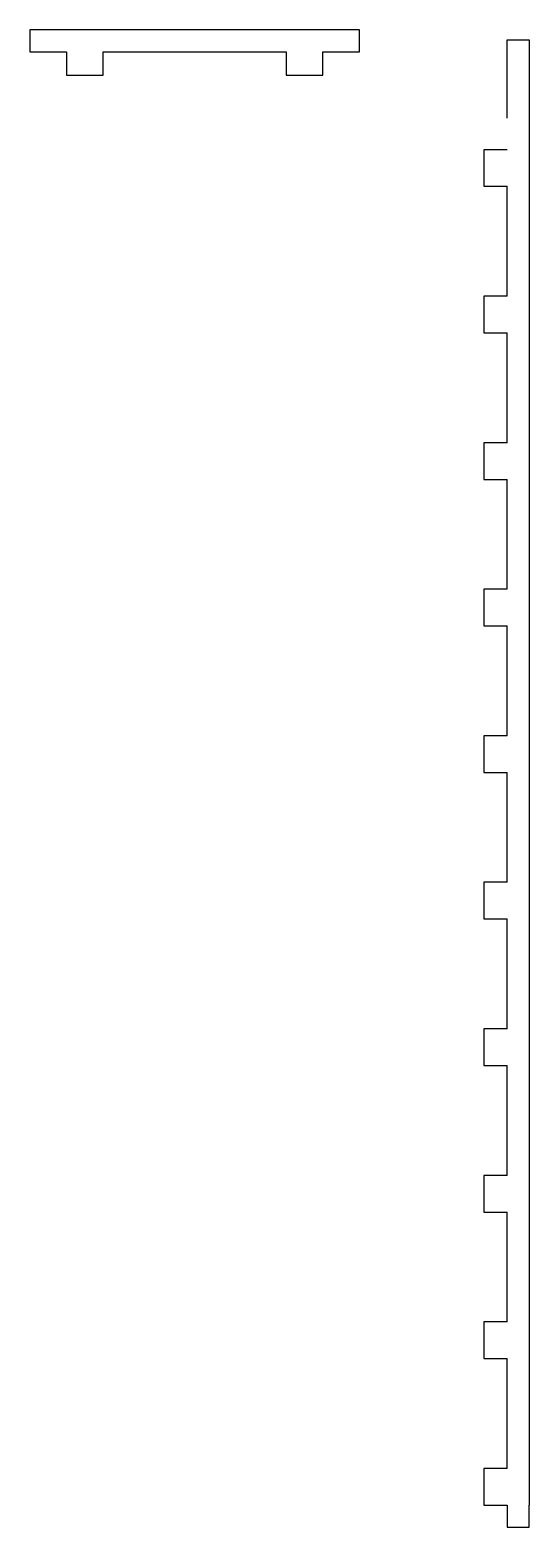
# Model space of a CAD drawing. Header units: millimetres. Extents: x 166 to 234, y -78 to 127.
import ezdxf

# ---------------------------------------------------------------- set-up
doc = ezdxf.new("R2010")
doc.units = ezdxf.units.MM
doc.layers.get('0').update_dxf_attribs({"linetype": 'CONTINUOUS'})

msp = doc.modelspace()

# ---------------------------------------------------------------- linework, layer by layer
for p, q in [((231.22, 114.63), (231.22, 125.32)), ((231.22, 125.32), (234.22, 125.32)), ((234.22, 125.32), (234.22, 110.32)), ((231.22, 110.32), (228.05, 110.32)), ((228.05, 110.32), (228.05, 105.32)), ((234.22, 110.32), (234.22, -74.68)), ((228.05, 105.32), (231.22, 105.32)), ((231.22, 90.32), (231.22, 105.32)), ((228.05, 90.32), (228.05, 85.32)), ((231.22, 90.32), (228.05, 90.32)), ((228.05, 85.32), (231.22, 85.32)), ((231.22, 70.32), (231.22, 85.32)), ((228.05, 70.32), (228.05, 65.32)), ((231.22, 70.32), (228.05, 70.32)), ((228.05, 65.32), (231.22, 65.32)), ((231.22, 50.32), (231.22, 65.32)), ((228.05, 50.32), (228.05, 45.32)), ((231.22, 50.32), (228.05, 50.32)), ((228.05, 45.32), (231.22, 45.32)), ((231.22, 30.32), (231.22, 45.32)), ((228.05, 30.32), (228.05, 25.32)), ((231.22, 30.32), (228.05, 30.32)), ((228.05, 25.32), (231.22, 25.32)), ((231.22, 10.32), (231.22, 25.32)), ((228.05, 10.32), (228.05, 5.32)), ((231.22, 10.32), (228.05, 10.32)), ((228.05, 5.32), (231.22, 5.32)), ((231.22, -9.68), (231.22, 5.32)), ((228.05, -9.68), (228.05, -14.68)), ((231.22, -9.68), (228.05, -9.68)), ((228.05, -14.68), (231.22, -14.68)), ((231.22, -29.68), (231.22, -14.68)), ((228.05, -29.68), (228.05, -34.68)), ((231.22, -29.68), (228.05, -29.68)), ((228.05, -34.68), (231.22, -34.68)), ((231.22, -49.68), (231.22, -34.68)), ((228.05, -49.68), (228.05, -54.68)), ((231.22, -49.68), (228.05, -49.68)), ((228.05, -54.68), (231.22, -54.68)), ((231.22, -69.68), (231.22, -54.68)), ((228.05, -69.68), (228.05, -74.68)), ((231.22, -69.68), (228.05, -69.68)), ((228.05, -74.68), (231.22, -74.68)), ((231.22, -74.68), (231.22, -77.68)), ((234.22, -77.68), (234.22, -74.68)), ((231.22, -77.68), (234.22, -77.68))]:
    msp.add_line(p, q)
msp.add_lwpolyline([(211.07, 126.66), (166.07, 126.66), (166.07, 123.66), (171.07, 123.66), (171.07, 120.49), (176.07, 120.49), (176.07, 123.66), (201.07, 123.66), (201.07, 120.49), (206.07, 120.49), (206.07, 123.66), (211.07, 123.66)], close=True)

doc.saveas('drawing.dxf')
